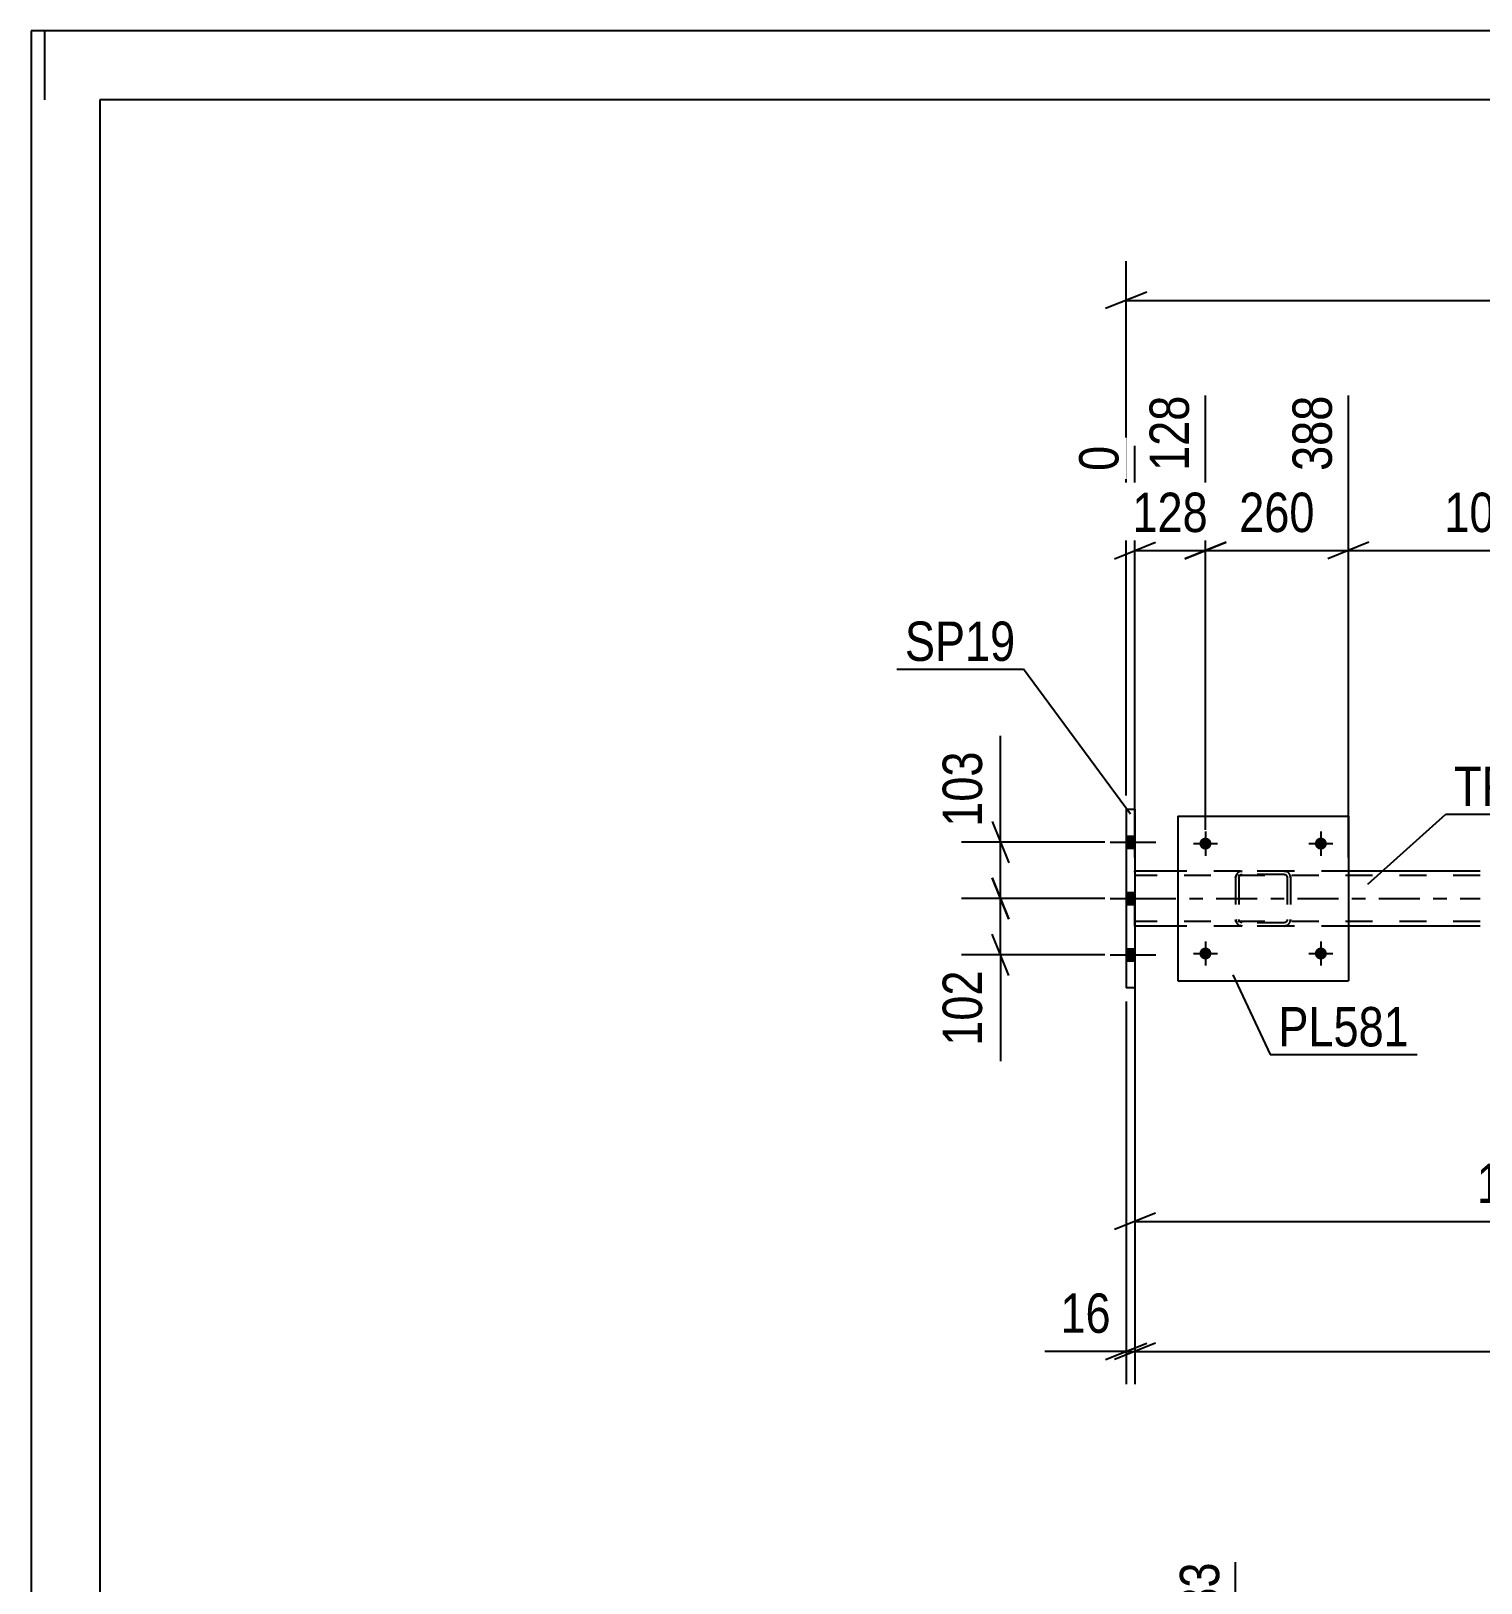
# Model space of a CAD drawing. Header units: millimetres. Extents: x -80 to 761, y -429 to 165.
# Drawn here: x -80.3 to 25.2, y 52.1 to 165 of the extents above; entities that cross this region are included whole.
import ezdxf

# ---------------------------------------------------------------- set-up
doc = ezdxf.new("R2010")
doc.units = ezdxf.units.MM
doc.linetypes.add('DXK_LINE_DOT2', pattern=[3.9198, 1.9599, -1.9599])
doc.linetypes.add('DXK_LINE_DOT3', pattern=[5.9187, 2.979, -0.9799, 0.9799, -0.9799])
doc.styles.add('Arial Narrow', font='ARIALN.TTF', dxfattribs={"height": 0.2})

# ---------------------------------------------------------------- blocks, each defined once
blk = doc.blocks.new('Unknown-814184913-1135')
at = {"color": 5, "linetype": 'Continuous'}
for p, q in [((760.66, 165.05), (-80.34, 165.05)), ((-80.34, 165.05), (-80.34, -428.95)), ((-79.34, 160.05), (-79.34, 165.05)), ((755.66, 160.05), (-75.34, 160.05)), ((-75.34, 160.05), (-75.34, -423.95))]:
    blk.add_line(p, q, dxfattribs=at)
blk = doc.blocks.new('Part-814184913-2602 - 2456')
at = {"color": 2, "linetype": 'Continuous'}
for p, q in [((3.13, 103.9), (0, 103.9)), ((25.13, 103.9), (15.53, 103.9)), ((3.13, 99.9), (0, 99.9)), ((25.13, 99.9), (15.53, 99.9))]:
    blk.add_line(p, q, dxfattribs=at)
at = {"color": 7, "linetype": 'DXK_LINE_DOT2'}
for p, q in [((0, 99.9), (0, 103.9)), ((25.13, 103.58), (0, 103.58)), ((15.53, 103.9), (3.13, 103.9)), ((25.13, 100.22), (0, 100.22)), ((15.53, 99.9), (3.13, 99.9))]:
    blk.add_line(p, q, dxfattribs=at)
at = {"color": 7, "linetype": 'DXK_LINE_DOT3'}
blk.add_line((0, 101.9), (25.13, 101.9), dxfattribs=at)
blk = doc.blocks.new('Bolt-814184913-2603 - 2456')
at = {"linetype": 'Continuous'}
for points in [[(0, 105.56), (0, 106.44), (-0.64, 106.44), (-0.64, 105.56)], [(0, 105.56), (0, 106.44), (-0.64, 106.44), (-0.64, 105.56)], [(0, 105.56), (0, 106.44), (-0.64, 106.44), (-0.64, 105.56)], [(0, 101.46), (0, 102.34), (-0.64, 102.34), (-0.64, 101.46)], [(0, 101.46), (0, 102.34), (-0.64, 102.34), (-0.64, 101.46)], [(0, 97.36), (0, 98.24), (-0.64, 98.24), (-0.64, 97.36)], [(0, 97.36), (0, 98.24), (-0.64, 98.24), (-0.64, 97.36)], [(0, 97.36), (0, 98.24), (-0.64, 98.24), (-0.64, 97.36)]]:
    blk.add_hatch(color=1, dxfattribs=at).paths.add_polyline_path(points)
at = {"color": 1, "linetype": 'Continuous'}
for p, q in [((-0.64, 106.44), (0, 106.44)), ((-0.64, 106.44), (0, 106.44)), ((-0.64, 106.44), (0, 106.44)), ((-1.8, 106), (1.52, 106)), ((-1.8, 106), (1.52, 106)), ((-1.8, 106), (1.52, 106)), ((-0.64, 105.56), (0, 105.56)), ((-0.64, 105.56), (0, 105.56)), ((-0.64, 105.56), (0, 105.56)), ((-1.8, 101.9), (1.52, 101.9)), ((-1.8, 101.9), (1.52, 101.9)), ((-0.64, 102.34), (0, 102.34)), ((-0.64, 102.34), (0, 102.34)), ((-0.64, 101.46), (0, 101.46)), ((-0.64, 101.46), (0, 101.46)), ((-1.8, 97.8), (1.52, 97.8)), ((-1.8, 97.8), (1.52, 97.8)), ((-1.8, 97.8), (1.52, 97.8)), ((-0.64, 98.24), (0, 98.24)), ((-0.64, 98.24), (0, 98.24)), ((-0.64, 98.24), (0, 98.24)), ((-0.64, 97.36), (0, 97.36)), ((-0.64, 97.36), (0, 97.36)), ((-0.64, 97.36), (0, 97.36))]:
    blk.add_line(p, q, dxfattribs=at)
blk = doc.blocks.new('Part-814184913-2657 - 2456')
at = {"color": 2, "linetype": 'Continuous'}
for p, q in [((-0.64, 108.4), (-0.64, 95.4)), ((-0.64, 108.4), (0, 108.4)), ((0, 108.4), (0, 95.4)), ((0, 95.4), (-0.64, 95.4))]:
    blk.add_line(p, q, dxfattribs=at)
blk = doc.blocks.new('Part-814184913-2750 - 2456')
at = {"color": 7, "linetype": 'DXK_LINE_DOT2'}
for p, q in [((7.33, 103.42), (7.37, 103.61)), ((7.37, 103.61), (7.33, 103.42)), ((7.33, 103.42), (7.33, 100.38)), ((7.57, 103.42), (7.59, 103.51)), ((7.57, 103.42), (7.57, 100.38)), ((7.59, 103.51), (7.64, 103.59)), ((7.63, 103.87), (7.81, 103.9)), ((7.81, 103.9), (7.63, 103.87)), ((7.64, 103.59), (7.72, 103.64)), ((7.72, 103.64), (7.81, 103.66)), ((10.85, 103.9), (7.81, 103.9)), ((10.85, 103.66), (7.81, 103.66)), ((10.85, 103.9), (11.03, 103.87)), ((11.03, 103.87), (10.85, 103.9)), ((10.85, 103.66), (10.94, 103.64)), ((10.94, 103.64), (11.02, 103.59)), ((11.02, 103.59), (11.07, 103.51)), ((11.07, 103.51), (11.09, 103.42)), ((11.09, 103.42), (11.09, 100.38)), ((11.29, 103.61), (11.33, 103.42)), ((11.33, 103.42), (11.29, 103.61)), ((11.33, 103.42), (11.33, 100.38)), ((7.37, 100.2), (7.33, 100.38)), ((7.33, 100.38), (7.37, 100.2)), ((7.59, 100.29), (7.57, 100.38)), ((7.64, 100.21), (7.59, 100.29)), ((7.81, 99.9), (7.63, 99.94)), ((7.63, 99.94), (7.81, 99.9)), ((7.72, 100.16), (7.64, 100.21)), ((7.81, 100.14), (7.72, 100.16)), ((10.85, 100.14), (7.81, 100.14)), ((10.85, 99.9), (7.81, 99.9)), ((10.94, 100.16), (10.85, 100.14)), ((11.03, 99.94), (10.85, 99.9)), ((10.85, 99.9), (11.03, 99.94)), ((11.02, 100.21), (10.94, 100.16)), ((11.07, 100.29), (11.02, 100.21)), ((11.09, 100.38), (11.07, 100.29)), ((11.33, 100.38), (11.29, 100.2)), ((11.29, 100.2), (11.33, 100.38))]:
    blk.add_line(p, q, dxfattribs=at)
at = {"color": 7, "linetype": 'DXK_LINE_DOT3'}
blk.add_line((9.33, 101.9), (9.33, 101.9), dxfattribs=at)
at = {"color": 7, "linetype": 'DXK_LINE_DOT2'}
for centre, start, end in [((7.81, 103.42), 112.5, 157.5), ((7.81, 103.42), 112.5, 157.5), ((10.85, 103.42), 22.5, 67.5), ((10.85, 103.42), 22.5, 67.5), ((7.81, 100.38), 202.5, 247.5), ((7.81, 100.38), 202.5, 247.5), ((10.85, 100.38), 292.5, 337.5), ((10.85, 100.38), 292.5, 337.5)]:
    blk.add_arc(centre, 0.48, start, end, dxfattribs=at)
blk = doc.blocks.new('Part-814184913-2755 - 2456')
at = {"color": 2, "linetype": 'Continuous'}
for p, q in [((3.13, 107.9), (3.13, 95.9)), ((3.13, 107.9), (15.53, 107.9)), ((15.53, 107.9), (15.53, 95.9)), ((3.13, 95.9), (15.53, 95.9))]:
    blk.add_line(p, q, dxfattribs=at)
blk = doc.blocks.new('Bolt-814184913-2756 - 2456')
at = {"linetype": 'Continuous'}
for points in [[(5.57, 97.9, -1), (4.69, 97.9, -1)], [(13.97, 97.9, -1), (13.09, 97.9, -1)]]:
    blk.add_hatch(color=1, dxfattribs=at).paths.add_polyline_path(points)
at = {"color": 1, "linetype": 'Continuous'}
for p, q in [((5.13, 98.78), (5.13, 97.02)), ((13.53, 98.78), (13.53, 97.02)), ((4.25, 97.9), (6.01, 97.9)), ((12.65, 97.9), (14.41, 97.9))]:
    blk.add_line(p, q, dxfattribs=at)
blk = doc.blocks.new('Bolt-814184913-2757 - 2456')
at = {"linetype": 'Continuous'}
for points in [[(5.57, 105.9, -1), (4.69, 105.9, -1)], [(13.97, 105.9, -1), (13.09, 105.9, -1)]]:
    blk.add_hatch(color=1, dxfattribs=at).paths.add_polyline_path(points)
at = {"color": 1, "linetype": 'Continuous'}
for p, q in [((5.13, 106.78), (5.13, 105.02)), ((13.53, 106.78), (13.53, 105.02)), ((4.25, 105.9), (6.01, 105.9)), ((12.65, 105.9), (14.41, 105.9))]:
    blk.add_line(p, q, dxfattribs=at)
blk = doc.blocks.new('StraightDimension-814184913-17287 - 2456')
at = {"color": 7, "linetype": 'Continuous'}
for p, q in [((-10.38, 103.4), (-9.18, 100.4)), ((-2.19, 101.9), (-12.63, 101.9)), ((-9.78, 97.8), (-9.78, 101.9)), ((-9.18, 96.3), (-10.38, 99.3)), ((-2.19, 97.8), (-12.63, 97.8)), ((-9.78, 97.8), (-9.78, 90.07)), ((-9.78, 97.8), (-9.78, 90.07))]:
    blk.add_line(p, q, dxfattribs=at)
at = {"color": 0}
blk.add_wipeout([(-10.53, 97.28), (-14.73, 97.28), (-14.73, 90.59), (-10.53, 90.59)], dxfattribs=at)
at = {"color": 3, "style": 'Arial Narrow'}
blk.add_text('102', height=2.863, rotation=90.0002, dxfattribs=at).set_placement((-11.13, 91.19))
blk = doc.blocks.new('StraightDimension-814184913-16724 - 2456')
at = {"color": 7, "linetype": 'Continuous'}
for p, q in [((5.13, 106.9), (5.13, 138.52)), ((15.53, 104.9), (15.53, 138.52)), ((3.63, 126.63), (6.63, 127.83)), ((17.03, 127.83), (14.03, 126.63)), ((5.13, 127.23), (15.53, 127.23))]:
    blk.add_line(p, q, dxfattribs=at)
at = {"color": 0}
blk.add_wipeout([(13.67, 127.98), (13.67, 132.18), (6.99, 132.18), (6.99, 127.98)], dxfattribs=at)
at = {"color": 3, "style": 'Arial Narrow'}
blk.add_text('260', height=2.863, dxfattribs=at).set_placement((7.59, 128.58))
at = {"color": 0, "linetype": 'Continuous'}
blk.add_wipeout([(14.93, 139.12), (10.73, 139.12), (10.73, 132.43), (14.93, 132.43)], dxfattribs=at)
at = {"color": 3, "linetype": 'Continuous', "style": 'Arial Narrow'}
blk.add_text('388', height=2.863, rotation=90.0002, dxfattribs=at).set_placement((14.33, 133.03))
blk = doc.blocks.new('StraightDimension-814184913-2942 - 2456')
at = {"color": 7, "linetype": 'Continuous'}
for p, q in [((0, 98.9), (0, 76)), ((57.08, 94.79), (57.08, 76)), ((1.5, 79), (-1.5, 77.8)), ((0, 78.4), (57.08, 78.4)), ((55.58, 77.8), (58.58, 79))]:
    blk.add_line(p, q, dxfattribs=at)
at = {"color": 0}
blk.add_wipeout([(32.8, 79.15), (32.8, 83.35), (24.28, 83.35), (24.28, 79.15)], dxfattribs=at)
at = {"color": 3, "style": 'Arial Narrow'}
blk.add_text('1912', height=2.863, dxfattribs=at).set_placement((24.88, 79.75))
blk = doc.blocks.new('StraightDimension-814184913-2803 - 2456')
at = {"color": 7, "linetype": 'Continuous'}
for p, q in [((0, 94.4), (0, 66.54)), ((1.5, 69.54), (-1.5, 68.34)), ((0, 68.94), (629.53, 68.94))]:
    blk.add_line(p, q, dxfattribs=at)
blk = doc.blocks.new('StraightDimension-814184913-2813 - 2456')
at = {"color": 7, "linetype": 'Continuous'}
for p, q in [((-0.64, 94.4), (-0.64, 66.54)), ((0, 94.4), (0, 66.54)), ((-0.64, 68.94), (-6.55, 68.94)), ((-0.64, 68.94), (-6.55, 68.94)), ((-2.14, 68.34), (0.86, 69.54)), ((1.5, 69.54), (-1.5, 68.34)), ((-0.64, 68.94), (0, 68.94))]:
    blk.add_line(p, q, dxfattribs=at)
at = {"color": 0}
blk.add_wipeout([(-1.16, 69.69), (-1.16, 73.89), (-6.02, 73.89), (-6.02, 69.69)], dxfattribs=at)
at = {"color": 3, "style": 'Arial Narrow'}
blk.add_text('16', height=2.863, dxfattribs=at).set_placement((-5.42, 70.29))
blk = doc.blocks.new('StraightDimension-814184913-2931 - 2456')
at = {"color": 7, "linetype": 'Continuous'}
for p, q in [((-0.64, 109.4), (-0.64, 148.29)), ((0.86, 146.04), (-2.14, 144.84)), ((-0.64, 145.44), (630.17, 145.44))]:
    blk.add_line(p, q, dxfattribs=at)
blk = doc.blocks.new('StraightDimension-814184913-16723 - 2456')
at = {"color": 7, "linetype": 'Continuous'}
for p, q in [((36.83, 106.9), (36.83, 140.34)), ((15.53, 104.9), (15.53, 138.52)), ((17.03, 127.83), (14.03, 126.63)), ((35.33, 126.63), (38.33, 127.83)), ((15.53, 127.23), (36.83, 127.23))]:
    blk.add_line(p, q, dxfattribs=at)
at = {"color": 0, "linetype": 'Continuous'}
blk.add_wipeout([(36.23, 140.94), (32.03, 140.94), (32.03, 132.43), (36.23, 132.43)], dxfattribs=at)
at = {"color": 0}
blk.add_wipeout([(30.44, 127.98), (30.44, 132.18), (21.92, 132.18), (21.92, 127.98)], dxfattribs=at)
at = {"color": 3, "linetype": 'Continuous', "style": 'Arial Narrow'}
blk.add_text('1405', height=2.863, rotation=90.0002, dxfattribs=at).set_placement((35.63, 133.03))
at = {"color": 3, "style": 'Arial Narrow'}
blk.add_text('1017', height=2.863, dxfattribs=at).set_placement((22.52, 128.58))
blk = doc.blocks.new('StraightDimension-814184913-16725 - 2456')
at = {"color": 7, "linetype": 'Continuous'}
for p, q in [((5.13, 106.9), (5.13, 138.52)), ((0, 104.9), (0, 134.86)), ((-1.5, 126.63), (1.5, 127.83)), ((6.63, 127.83), (3.63, 126.63)), ((0, 127.23), (5.13, 127.23))]:
    blk.add_line(p, q, dxfattribs=at)
at = {"color": 0}
blk.add_wipeout([(5.91, 127.98), (5.91, 132.18), (-0.78, 132.18), (-0.78, 127.98)], dxfattribs=at)
at = {"color": 3, "style": 'Arial Narrow'}
blk.add_text('128', height=2.863, dxfattribs=at).set_placement((-0.18, 128.58))
at = {"color": 0, "linetype": 'Continuous'}
for points in [[(4.53, 139.12), (0.33, 139.12), (0.33, 132.43), (4.53, 132.43)], [(-0.6, 135.46), (-4.8, 135.46), (-4.8, 132.43), (-0.6, 132.43)]]:
    blk.add_wipeout(points, dxfattribs=at)
at = {"color": 3, "linetype": 'Continuous', "style": 'Arial Narrow'}
for s, height, p in [('128', 2.863, (3.93, 133.03)), ('0', 2.86, (-1.2, 133.03))]:
    blk.add_text(s, height=height, rotation=90.0002, dxfattribs=at).set_placement(p)
blk = doc.blocks.new('StraightDimension-814184913-17286 - 2456')
at = {"color": 7, "linetype": 'Continuous'}
for p, q in [((-9.78, 106), (-9.78, 113.74)), ((-9.78, 106), (-9.78, 113.74)), ((-10.38, 107.5), (-9.18, 104.5)), ((-2.19, 106), (-12.63, 106)), ((-9.78, 101.9), (-9.78, 106)), ((-9.18, 100.4), (-10.38, 103.4)), ((-2.19, 101.9), (-12.63, 101.9))]:
    blk.add_line(p, q, dxfattribs=at)
at = {"color": 0}
blk.add_wipeout([(-10.53, 113.21), (-14.73, 113.21), (-14.73, 106.53), (-10.53, 106.53)], dxfattribs=at)
at = {"color": 3, "style": 'Arial Narrow'}
blk.add_text('103', height=2.863, rotation=90.0002, dxfattribs=at).set_placement((-11.13, 107.13))
blk = doc.blocks.new('StraightDimension-814184913-17968 - 3452')
at = {"color": 7, "linetype": 'Continuous'}
for p, q in [((7.33, 10.84), (7.33, 53.59)), ((39.03, 10.84), (39.03, 50.91)), ((8.83, 42.9), (5.83, 41.7)), ((7.33, 42.3), (39.03, 42.3)), ((37.53, 41.7), (40.53, 42.9))]:
    blk.add_line(p, q, dxfattribs=at)
at = {"color": 0}
blk.add_wipeout([(27.44, 43.05), (27.44, 47.25), (18.92, 47.25), (18.92, 43.05)], dxfattribs=at)
at = {"color": 3, "style": 'Arial Narrow'}
blk.add_text('1277', height=2.863, dxfattribs=at).set_placement((19.52, 43.65))
at = {"color": 0, "linetype": 'Continuous'}
blk.add_wipeout([(38.43, 51.51), (34.23, 51.51), (34.23, 43), (38.43, 43)], dxfattribs=at)
at = {"color": 3, "linetype": 'Continuous', "style": 'Arial Narrow'}
blk.add_text('1460', height=2.863, rotation=90.0002, dxfattribs=at).set_placement((37.83, 43.6))
blk = doc.blocks.new('StraightDimension-814184913-17969 - 3452')
at = {"color": 7, "linetype": 'Continuous'}
for p, q in [((7.33, 10.84), (7.33, 53.59)), ((0, 3), (0, 45.43)), ((-1.5, 41.7), (1.5, 42.9)), ((0, 42.3), (7.33, 42.3)), ((8.83, 42.9), (5.83, 41.7))]:
    blk.add_line(p, q, dxfattribs=at)
at = {"color": 0}
blk.add_wipeout([(7.01, 43.05), (7.01, 47.25), (0.32, 47.25), (0.32, 43.05)], dxfattribs=at)
at = {"color": 0, "linetype": 'Continuous'}
blk.add_wipeout([(-0.6, 46.03), (-4.8, 46.03), (-4.8, 43), (-0.6, 43)], dxfattribs=at)
at = {"color": 3, "style": 'Arial Narrow'}
blk.add_text('183', height=2.863, dxfattribs=at).set_placement((0.92, 43.65))
at = {"color": 3, "linetype": 'Continuous', "style": 'Arial Narrow'}
blk.add_text('0', height=2.86, rotation=90.0002, dxfattribs=at).set_placement((-1.2, 43.6))
at = {"color": 0, "linetype": 'Continuous'}
blk.add_wipeout([(6.73, 54.19), (2.53, 54.19), (2.53, 47.5), (6.73, 47.5)], dxfattribs=at)
at = {"color": 3, "linetype": 'Continuous', "style": 'Arial Narrow'}
blk.add_text('183', height=2.863, rotation=90.0002, dxfattribs=at).set_placement((6.13, 48.1))
blk = doc.blocks.new('Mark-814184913-2598 - 2456')
at = {"color": 30, "linetype": 'Continuous'}
for p, q in [((16.96, 102.94), (22.63, 108.04)), ((22.63, 108.04), (33.7, 108.04))]:
    blk.add_line(p, q, dxfattribs=at)
at = {"color": 0}
blk.add_wipeout([(33.1, 108.64), (33.1, 111.64), (23.23, 111.64), (23.23, 108.64)], dxfattribs=at)
blk.add_wipeout([(33.1, 108.64), (33.1, 111.64), (23.23, 111.64), (23.23, 108.64)], dxfattribs=at)
at = {"color": 3, "style": 'Arial Narrow'}
blk.add_text('TR436', height=2.863, dxfattribs=at).set_placement((23.23, 108.64))
blk = doc.blocks.new('Mark-814184913-2653 - 2456')
at = {"color": 30, "linetype": 'Continuous'}
for p in [(-17.34, 118.6), (-0.32, 108.04)]:
    blk.add_line(p, (-8.1, 118.6), dxfattribs=at)
at = {"color": 0}
blk.add_wipeout([(-8.7, 119.2), (-8.7, 122.2), (-16.74, 122.2), (-16.74, 119.2)], dxfattribs=at)
blk.add_wipeout([(-8.7, 119.2), (-8.7, 122.2), (-16.74, 122.2), (-16.74, 119.2)], dxfattribs=at)
at = {"color": 3, "style": 'Arial Narrow'}
blk.add_text('SP19', height=2.863, dxfattribs=at).set_placement((-16.74, 119.2))
blk = doc.blocks.new('Mark-814184913-2751 - 2456')
at = {"color": 30, "linetype": 'Continuous'}
for p, q in [((7.13, 96.35), (9.84, 90.54)), ((9.84, 90.54), (20.54, 90.54))]:
    blk.add_line(p, q, dxfattribs=at)
at = {"color": 0}
blk.add_wipeout([(19.94, 91.14), (19.94, 94.14), (10.44, 94.14), (10.44, 91.14)], dxfattribs=at)
blk.add_wipeout([(19.94, 91.14), (19.94, 94.14), (10.44, 94.14), (10.44, 91.14)], dxfattribs=at)
at = {"color": 3, "style": 'Arial Narrow'}
blk.add_text('PL581', height=2.863, dxfattribs=at).set_placement((10.44, 91.14))

msp = doc.modelspace()

# ---------------------------------------------------------------- block references
for name in ['Unknown-814184913-1135', 'Part-814184913-2657 - 2456', 'Part-814184913-2755 - 2456', 'Bolt-814184913-2603 - 2456', 'Bolt-814184913-2757 - 2456', 'Part-814184913-2602 - 2456', 'Part-814184913-2750 - 2456', 'Bolt-814184913-2756 - 2456']:
    msp.add_blockref(name, (0, 0))

# ---------------------------------------------------------------- next in the draw order: block references
for name in ['StraightDimension-814184913-16724 - 2456', 'StraightDimension-814184913-17287 - 2456', 'StraightDimension-814184913-2942 - 2456', 'StraightDimension-814184913-17968 - 3452']:
    msp.add_blockref(name, (0, 0))

# ---------------------------------------------------------------- next in the draw order: block references
for name in ['StraightDimension-814184913-2931 - 2456', 'StraightDimension-814184913-2803 - 2456', 'StraightDimension-814184913-17969 - 3452']:
    msp.add_blockref(name, (0, 0))

# ---------------------------------------------------------------- next in the draw order: block references
for name in ['StraightDimension-814184913-16723 - 2456', 'StraightDimension-814184913-16725 - 2456', 'Mark-814184913-2751 - 2456', 'StraightDimension-814184913-2813 - 2456']:
    msp.add_blockref(name, (0, 0))

# ---------------------------------------------------------------- next in the draw order: block references
for name in ['StraightDimension-814184913-17286 - 2456', 'Mark-814184913-2598 - 2456']:
    msp.add_blockref(name, (0, 0))

# ---------------------------------------------------------------- next in the draw order: block references
msp.add_blockref('Mark-814184913-2653 - 2456', (0, 0))

doc.saveas('drawing.dxf')
